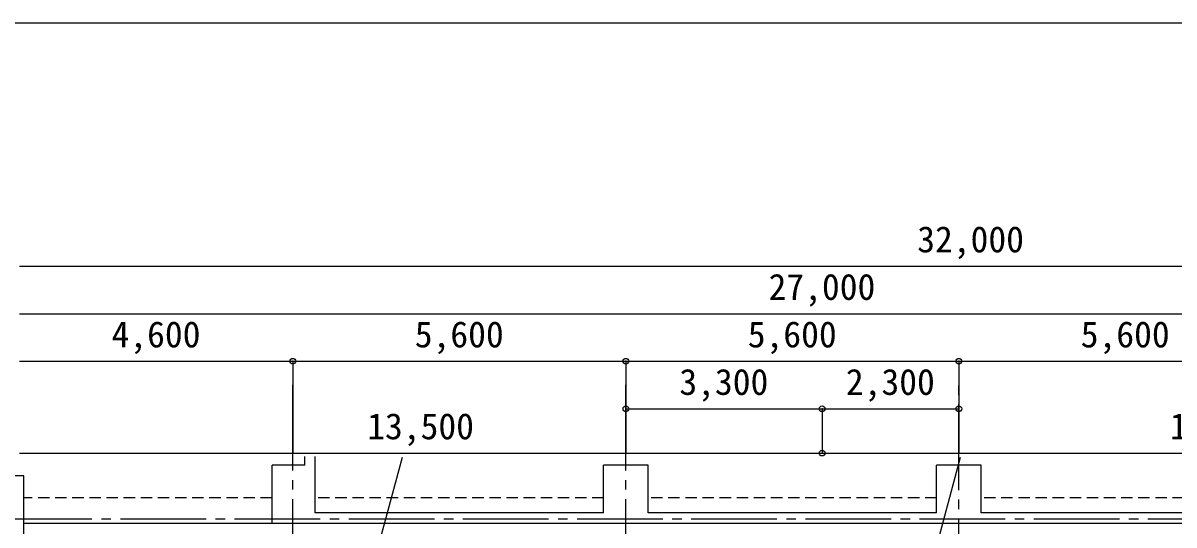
# Model space of a CAD drawing. Units: millimetres at full size, sheet at 1:160. Extents: x -33008 to 32992, y -23168 to 22812.
# Drawn here: x -23172 to -3815, y 14360 to 22812 of the extents above; entities that cross this region are included whole.
import ezdxf
from ezdxf.enums import TextEntityAlignment as Align

# ---------------------------------------------------------------- set-up
doc = ezdxf.new("R2010")
doc.units = ezdxf.units.MM
doc.header["$LTSCALE"] = 160
doc.header["$PDMODE"] = 32
doc.header["$PDSIZE"] = 96
doc.linetypes.add('CHAIN2', pattern=[12, 9, -1, 1, -1])
doc.linetypes.add('DASHED1', pattern=[1.8, 1.2, -0.6])
for name, color, linetype in [('0-1_中線', 7, 'Continuous'), ('1-0_中心線', 7, 'CHAIN2'), ('1-5_寸法', 7, 'Continuous'), ('1-6_文字', 7, 'Continuous'), ('F-1_中線', 7, 'Continuous')]:
    doc.layers.add(name, color=color, linetype=linetype)
doc.styles.add('ＭＳ ゴシック', font='')
doc.styles.get('ＭＳ ゴシック').set_extended_font_data('MS Gothic')

msp = doc.modelspace()

# ---------------------------------------------------------------- linework, layer by layer
at = {"layer": '0-1_中線'}
for p, q in [((-18433.3, 15365.5), (-18433.3, 15514.4)), ((-18258.3, 14565.5), (-18258.3, 15514.4)), ((-18983.3, 14390.5), (-18983.3, 15365.5)), ((-18433.3, 15365.5), (-18983.3, 15365.5)), ((-13408.3, 14565.5), (-13408.3, 15365.5)), ((-12658.3, 15365.5), (-13408.3, 15365.5)), ((-12658.3, 14565.5), (-12658.3, 15365.5)), ((-7808.3, 14565.5), (-7808.3, 15365.5)), ((-7058.3, 15365.5), (-7808.3, 15365.5)), ((-7058.3, 14565.5), (-7058.3, 15365.5)), ((-23158.3, 15190.5), (-23858.3, 15190.5)), ((-23158.3, 14390.5), (-23158.3, 15190.5)), ((-13408.3, 14565.5), (-18258.3, 14565.5)), ((-7808.3, 14565.5), (-12658.3, 14565.5)), ((-2202.7, 14565.5), (-7058.3, 14565.5)), ((-23158.3, -8459.5), (-23158.3, 14390.5)), ((-23158.3, 14390.5), (3691.7, 14390.5)), ((-23158.3, 14390.5), (8391.7, 14390.5)), ((-23158.3, -8459.5), (-23158.3, 14390.5))]:
    msp.add_line(p, q, dxfattribs=at)
at = {"layer": '0-1_中線', "linetype": 'DASHED1'}
for p, q in [((-18983.3, 14815.5), (-23158.3, 14815.5)), ((-13408.3, 14815.5), (-18258.3, 14815.5)), ((-7808.3, 14815.5), (-12658.3, 14815.5)), ((-2208.3, 14815.5), (-7058.3, 14815.5))]:
    msp.add_line(p, q, dxfattribs=at)
at = {"layer": '1-0_中心線'}
for p, q in [((-18633.3, 5677.7), (-18633.3, 16718.4)), ((-13033.3, 5677.7), (-13033.3, 16718.4)), ((-7433.3, -412.4), (-7433.3, 16718.4)), ((-31133.4, 14465.5), (10972.4, 14465.5))]:
    msp.add_line(p, q, dxfattribs=at)
at = {"layer": '1-5_寸法'}
for p, q in [((-23233.3, 18718.4), (8766.7, 18718.4)), ((-23233.3, 17918.4), (3766.7, 17918.4)), ((-23233.3, 17118.4), (-18633.3, 17118.4)), ((-18633.3, 17118.4), (-13033.3, 17118.4)), ((-18633.3, 17118.4), (-18633.3, 15571.5)), ((-13033.3, 17118.4), (-7433.3, 17118.4)), ((-13033.3, 17118.4), (-13033.3, 16318.4)), ((-7433.3, 17118.4), (-1833.3, 17118.4)), ((-7433.3, 17118.4), (-7433.3, 16318.4)), ((-13033.3, 16318.4), (-9733.3, 16318.4)), ((-13033.3, 16318.4), (-13033.3, 15571.5)), ((-9733.3, 16318.4), (-7433.3, 16318.4)), ((-9733.3, 16318.4), (-9733.3, 15571.5)), ((-7433.3, 16318.4), (-7433.3, 15571.5)), ((-23233.3, 15571.5), (-9733.3, 15571.5)), ((-9733.3, 15571.5), (3766.7, 15571.5))]:
    msp.add_line(p, q, dxfattribs=at)
for p in [(-18633.3, 17118.4), (-13033.3, 17118.4), (-7433.3, 17118.4), (-13033.3, 16318.4), (-9733.3, 16318.4), (-7433.3, 16318.4), (-9733.3, 15571.5)]:
    msp.add_point(p, dxfattribs=at)
at = {"layer": '1-6_文字'}
for p, q in [((-23785.4, -10595), (-16791.9, 15505.2)), ((-14397.9, -10595), (-7404.3, 15505.2))]:
    msp.add_line(p, q, dxfattribs=at)
at = {"layer": 'F-1_中線'}
msp.add_line((-33008, 22812), (32992, 22812), dxfattribs=at)

# ---------------------------------------------------------------- texts
at = {"layer": '1-5_寸法', "style": 'ＭＳ ゴシック'}
for s, p in [('32,000', (-8133.3, 18818.4)), ('27,000', (-10633.3, 18018.4)), ('4,600', (-21683.3, 17218.4)), ('5,600', (-16583.3, 17218.4)), ('5,600', (-10983.3, 17218.4)), ('5,600', (-5383.3, 17218.4)), ('3,300', (-12133.3, 16418.4)), ('2,300', (-9333.3, 16418.4)), ('13,500', (-17383.3, 15671.5)), ('13,500', (-3883.3, 15671.5))]:
    msp.add_text(s, height=439.9, dxfattribs=at).set_placement(p, align=Align.BOTTOM_LEFT)

doc.saveas('drawing.dxf')
